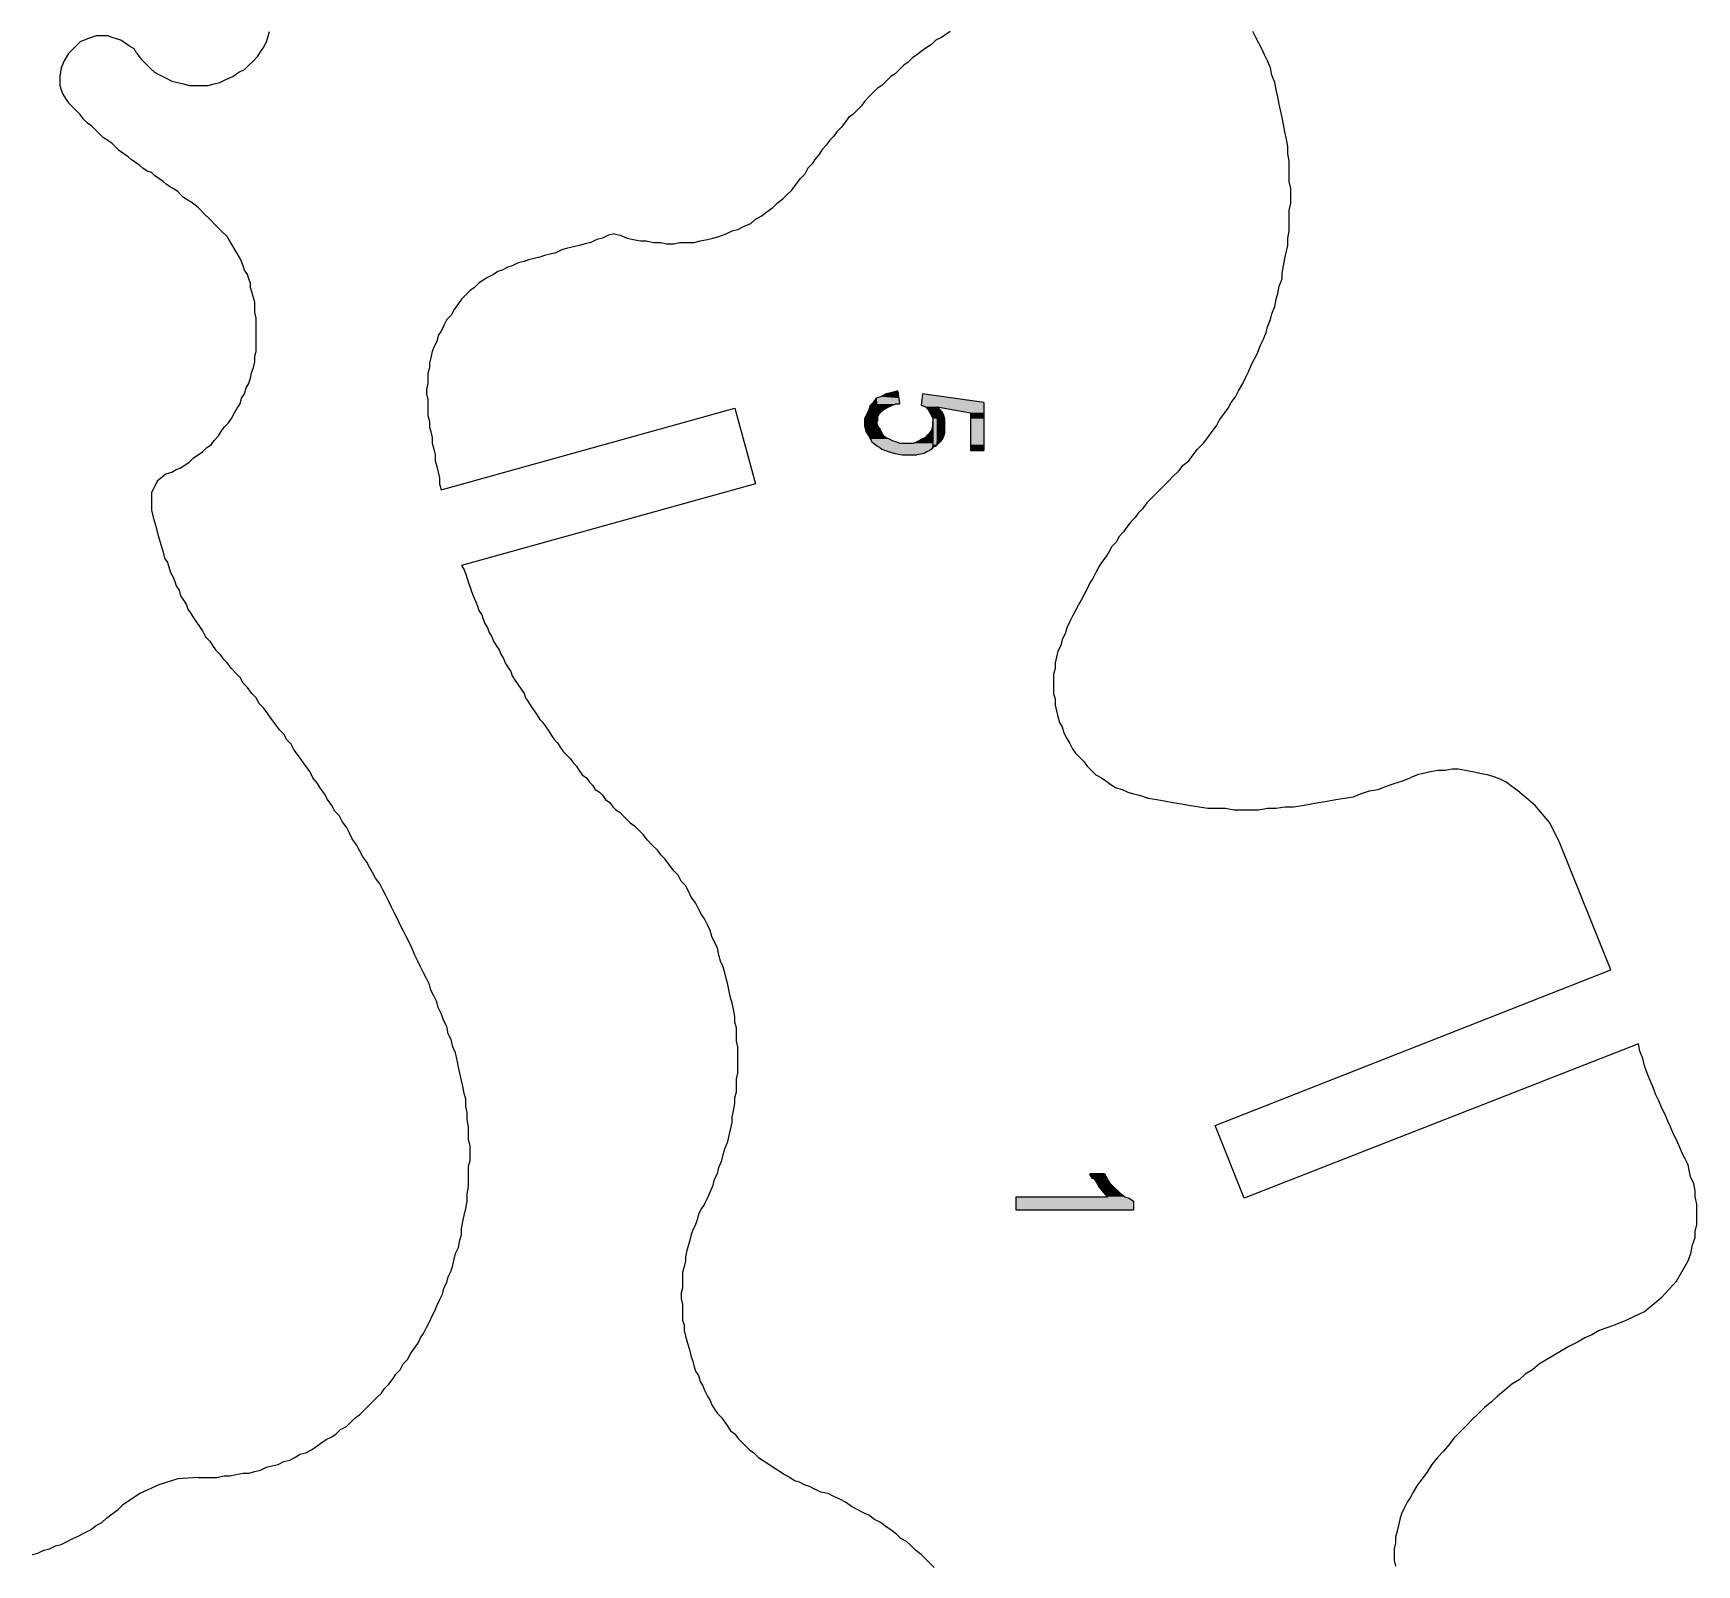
# Model space of a CAD drawing. Extents: x -1063 to 1100, y -467 to 441.
# Drawn here: x 676.8 to 867.3, y -48.8 to 126.7 of the extents above; entities that cross this region are included whole.
import ezdxf

# ---------------------------------------------------------------- set-up
doc = ezdxf.new("R2010")
doc.units = 0
doc.layers.add('H', color=7, linetype='CONTINUOUS')
doc.layers.add('P', color=250, linetype='CONTINUOUS')

# ---------------------------------------------------------------- blocks, each defined once
blk = doc.blocks.new('*U509')
at = {"layer": 'H', "color": 0, "linetype": 'CONTINUOUS'}
for p, q in [((797.8, -3.92), (799.47, -3.92)), ((797.8, -3.92), (797.8, -4.08)), ((797.8, -4.08), (797.88, -4.25)), ((797.88, -4.25), (797.97, -4.42)), ((797.97, -4.42), (798.3, -4.58)), ((798.3, -4.58), (798.8, -5.42)), ((799.8, -6.58), (798.8, -5.42)), ((799.47, -3.92), (799.55, -4.08)), ((799.55, -4.08), (799.63, -4.25)), ((799.63, -4.25), (799.72, -4.42)), ((799.72, -4.42), (799.8, -4.58)), ((799.8, -4.58), (799.8, -5.42)), ((799.8, -5.42), (799.8, -6.58))]:
    blk.add_line(p, q, dxfattribs=at)
for points in [[(797.8, -3.92), (797.8, -3.92), (799.47, -3.92)], [(797.8, -3.92), (797.8, -4.08), (799.55, -4.08)], [(797.8, -4.08), (797.88, -4.25), (799.63, -4.25)], [(797.88, -4.25), (797.97, -4.42), (799.72, -4.42)], [(797.97, -4.42), (798.3, -4.58), (799.8, -4.58)], [(798.3, -4.58), (798.8, -5.42), (799.8, -5.42)]]:
    blk.add_solid(points, dxfattribs=at)
at = {"layer": 'H', "color": 0, "linetype": 'CONTINUOUS', "extrusion": (0, 0, -1)}
for points in [[(-797.8, -3.92), (-799.47, -3.92), (-799.55, -4.08)], [(-797.8, -4.08), (-799.55, -4.08), (-799.63, -4.25)], [(-797.88, -4.25), (-799.63, -4.25), (-799.72, -4.42)], [(-797.97, -4.42), (-799.72, -4.42), (-799.8, -4.58)], [(-798.3, -4.58), (-799.8, -4.58), (-799.8, -5.42)], [(-798.8, -5.42), (-799.8, -5.42), (-799.8, -6.58)]]:
    blk.add_solid(points, dxfattribs=at)
blk = doc.blocks.new('*U510')
at = {"layer": 'H', "color": 0, "linetype": 'CONTINUOUS'}
for p, q in [((799.8, -4.58), (799.8, -5.08)), ((800.13, -5.08), (799.8, -4.58)), ((799.8, -5.08), (799.8, -5.42)), ((799.8, -5.42), (799.8, -6.08)), ((800.13, -5.08), (800.47, -5.42)), ((800.47, -5.42), (801.13, -6.08)), ((789.3, -6.58), (799.8, -6.58)), ((789.3, -6.58), (789.3, -6.75)), ((789.3, -6.75), (789.3, -7.08)), ((789.3, -7.08), (789.3, -8.08)), ((799.8, -6.08), (799.8, -6.58)), ((801.13, -6.08), (801.8, -6.58)), ((801.8, -6.58), (802.3, -6.75)), ((802.3, -6.75), (802.8, -7.08)), ((802.8, -7.08), (802.8, -8.08)), ((789.3, -8.08), (802.8, -8.08))]:
    blk.add_line(p, q, dxfattribs=at)
for points in [[(799.8, -4.58), (799.8, -5.08), (800.13, -5.08)], [(799.8, -5.08), (799.8, -5.42), (800.47, -5.42)], [(799.8, -5.42), (799.8, -6.08), (801.13, -6.08)], [(789.3, -6.58), (789.3, -6.58), (799.8, -6.58)], [(789.3, -6.58), (789.3, -6.75), (802.3, -6.75)], [(789.3, -6.75), (789.3, -7.08), (802.8, -7.08)], [(789.3, -7.08), (789.3, -8.08), (802.8, -8.08)], [(799.8, -6.08), (799.8, -6.58), (801.8, -6.58)], [(789.3, -8.08), (789.3, -8.08), (802.8, -8.08)]]:
    blk.add_solid(points, dxfattribs=at)
at = {"layer": 'H', "color": 0, "linetype": 'CONTINUOUS', "extrusion": (0, 0, -1)}
for points in [[(-799.8, -5.08), (-800.13, -5.08), (-800.47, -5.42)], [(-799.8, -5.42), (-800.47, -5.42), (-801.13, -6.08)], [(-789.3, -6.58), (-801.8, -6.58), (-802.3, -6.75)], [(-789.3, -6.75), (-802.3, -6.75), (-802.8, -7.08)], [(-789.3, -7.08), (-802.8, -7.08), (-802.8, -8.08)], [(-799.8, -6.08), (-801.13, -6.08), (-801.8, -6.58)]]:
    blk.add_solid(points, dxfattribs=at)
blk = doc.blocks.new('*U511')
at = {"layer": 'H', "color": 0, "linetype": 'CONTINUOUS'}
for p, q in [((775.8, 85.75), (775.13, 85.58)), ((775.82, 85.58), (775.8, 85.75)), ((773.8, 85.08), (773.3, 84.92)), ((773.3, 84.92), (773.34, 84.25)), ((773.34, 84.25), (773.35, 84.08)), ((773.35, 84.08), (773.36, 83.92)), ((773.36, 83.92), (773.38, 83.58)), ((774.47, 85.42), (773.8, 85.08)), ((774.8, 83.92), (774.13, 83.58)), ((775.13, 85.58), (774.47, 85.42)), ((775.13, 84.08), (774.8, 83.92)), ((775.63, 84.25), (775.13, 84.08)), ((775.63, 84.25), (775.97, 84.25)), ((775.82, 85.58), (775.84, 85.42)), ((775.84, 85.42), (775.87, 85.08)), ((775.87, 85.08), (775.89, 84.92)), ((775.89, 84.92), (775.97, 84.25)), ((773.38, 83.58), (773.41, 83.08)), ((773.41, 83.08), (773.43, 82.75)), ((773.47, 82.25), (773.43, 82.75)), ((773.63, 83.08), (773.47, 82.75)), ((773.47, 82.75), (773.47, 82.25)), ((774.13, 83.58), (773.63, 83.08))]:
    blk.add_line(p, q, dxfattribs=at)
for points in [[(775.8, 85.75), (775.13, 85.58), (775.82, 85.58)], [(773.8, 85.08), (773.3, 84.92), (775.89, 84.92)], [(773.3, 84.92), (773.34, 84.25), (775.97, 84.25)], [(773.34, 84.25), (773.35, 84.08), (775.13, 84.08)], [(773.35, 84.08), (773.36, 83.92), (774.8, 83.92)], [(773.36, 83.92), (773.38, 83.58), (774.13, 83.58)], [(774.47, 85.42), (773.8, 85.08), (775.87, 85.08)], [(775.13, 85.58), (774.47, 85.42), (775.84, 85.42)], [(775.63, 84.25), (775.63, 84.25), (775.97, 84.25)], [(773.38, 83.58), (773.41, 83.08), (773.63, 83.08)], [(773.41, 83.08), (773.43, 82.75), (773.47, 82.75)]]:
    blk.add_solid(points, dxfattribs=at)
at = {"layer": 'H', "color": 0, "linetype": 'CONTINUOUS', "extrusion": (0, 0, -1)}
for points in [[(-773.3, 84.92), (-775.89, 84.92), (-775.97, 84.25)], [(-773.34, 84.25), (-775.63, 84.25), (-775.13, 84.08)], [(-773.35, 84.08), (-775.13, 84.08), (-774.8, 83.92)], [(-773.36, 83.92), (-774.8, 83.92), (-774.13, 83.58)], [(-773.8, 85.08), (-775.87, 85.08), (-775.89, 84.92)], [(-774.47, 85.42), (-775.84, 85.42), (-775.87, 85.08)], [(-775.13, 85.58), (-775.82, 85.58), (-775.84, 85.42)], [(-773.38, 83.58), (-774.13, 83.58), (-773.63, 83.08)], [(-773.41, 83.08), (-773.63, 83.08), (-773.47, 82.75)], [(-773.43, 82.75), (-773.47, 82.75), (-773.47, 82.25)]]:
    blk.add_solid(points, dxfattribs=at)
blk = doc.blocks.new('*U512')
at = {"layer": 'H', "color": 0, "linetype": 'CONTINUOUS'}
for p, q in [((772.63, 84.08), (772.47, 83.58)), ((772.97, 84.42), (772.63, 84.08)), ((773.3, 84.92), (772.97, 84.42)), ((773.3, 84.42), (773.3, 84.92)), ((773.3, 84.42), (773.3, 84.08)), ((773.3, 84.08), (773.3, 83.58)), ((772.3, 83.25), (771.97, 82.58)), ((771.97, 82.58), (771.97, 82.42)), ((771.97, 82.42), (771.97, 82.25)), ((771.97, 82.25), (771.97, 81.75)), ((772.47, 83.58), (772.3, 83.25)), ((773.3, 83.58), (773.3, 83.25)), ((773.3, 83.25), (773.3, 82.58)), ((773.3, 82.58), (773.3, 82.42)), ((773.3, 82.42), (773.34, 82.25)), ((773.34, 82.25), (773.47, 81.75)), ((779.8, 82.25), (779.8, 81.75)), ((779.8, 81.75), (779.8, 82.25)), ((771.97, 81.75), (772.09, 81.25)), ((772.09, 81.25), (772.13, 81.08)), ((772.13, 81.08), (772.35, 80.75)), ((772.35, 80.75), (772.47, 80.58)), ((772.47, 80.58), (772.55, 80.42)), ((772.55, 80.42), (772.63, 80.25)), ((772.63, 80.25), (772.72, 80.08)), ((772.72, 80.08), (772.8, 79.92)), ((773.47, 81.75), (773.8, 81.25)), ((773.8, 81.25), (773.88, 81.08)), ((773.88, 81.08), (774.05, 80.75)), ((774.05, 80.75), (774.13, 80.58)), ((774.13, 80.58), (774.47, 80.42)), ((774.47, 80.42), (774.8, 80.25)), ((774.8, 80.25), (775.13, 80.08)), ((775.13, 80.08), (775.63, 79.92)), ((778.3, 80.08), (777.97, 79.92)), ((778.63, 80.25), (778.3, 80.08)), ((778.97, 80.42), (778.63, 80.25)), ((779.13, 80.58), (778.97, 80.42)), ((779.3, 80.75), (779.13, 80.58)), ((779.52, 81.08), (779.3, 80.75)), ((779.63, 81.25), (779.52, 81.08)), ((779.8, 81.75), (779.63, 81.25)), ((779.8, 81.25), (779.8, 81.75)), ((779.8, 81.25), (779.8, 81.08)), ((779.8, 81.08), (779.8, 80.75)), ((779.8, 80.75), (779.8, 80.58)), ((779.8, 80.58), (779.8, 80.42)), ((779.8, 80.42), (779.8, 80.25)), ((779.8, 80.25), (779.8, 80.08)), ((779.8, 80.08), (779.8, 79.92)), ((772.8, 79.92), (773.02, 79.75)), ((773.02, 79.75), (773.47, 79.42)), ((773.47, 79.42), (773.72, 79.25)), ((773.72, 79.25), (773.97, 79.08)), ((773.97, 79.08), (774.38, 78.92)), ((774.38, 78.92), (774.8, 78.75)), ((774.8, 78.75), (775.47, 78.58)), ((775.47, 78.58), (776.3, 78.42)), ((775.63, 79.92), (775.97, 79.75)), ((775.97, 79.75), (777.63, 79.75)), ((776.3, 78.42), (777.13, 78.42)), ((777.13, 78.42), (777.97, 78.42)), ((777.97, 79.92), (777.63, 79.75)), ((778.8, 78.58), (777.97, 78.42)), ((779.13, 78.75), (778.8, 78.58)), ((779.47, 78.92), (779.13, 78.75)), ((779.63, 79.08), (779.47, 78.92)), ((779.8, 79.25), (779.63, 79.08)), ((779.8, 79.92), (779.8, 79.75)), ((779.8, 79.75), (779.8, 79.42)), ((779.8, 79.42), (779.8, 79.25))]:
    blk.add_line(p, q, dxfattribs=at)
for points in [[(772.63, 84.08), (772.47, 83.58), (773.3, 83.58)], [(772.97, 84.42), (772.63, 84.08), (773.3, 84.08)], [(773.3, 84.92), (772.97, 84.42), (773.3, 84.42)], [(772.3, 83.25), (771.97, 82.58), (773.3, 82.58)], [(771.97, 82.58), (771.97, 82.42), (773.3, 82.42)], [(771.97, 82.42), (771.97, 82.25), (773.34, 82.25)], [(771.97, 82.25), (771.97, 81.75), (773.47, 81.75)], [(772.47, 83.58), (772.3, 83.25), (773.3, 83.25)], [(779.8, 82.25), (779.8, 81.75), (779.8, 81.75)], [(771.97, 81.75), (772.09, 81.25), (773.8, 81.25)], [(772.09, 81.25), (772.13, 81.08), (773.88, 81.08)], [(772.13, 81.08), (772.35, 80.75), (774.05, 80.75)], [(772.35, 80.75), (772.47, 80.58), (774.13, 80.58)], [(772.47, 80.58), (772.55, 80.42), (774.47, 80.42)], [(772.55, 80.42), (772.63, 80.25), (774.8, 80.25)], [(772.63, 80.25), (772.72, 80.08), (775.13, 80.08)], [(772.72, 80.08), (772.8, 79.92), (775.63, 79.92)], [(778.3, 80.08), (777.97, 79.92), (779.8, 79.92)], [(778.63, 80.25), (778.3, 80.08), (779.8, 80.08)], [(778.97, 80.42), (778.63, 80.25), (779.8, 80.25)], [(779.13, 80.58), (778.97, 80.42), (779.8, 80.42)], [(779.3, 80.75), (779.13, 80.58), (779.8, 80.58)], [(779.52, 81.08), (779.3, 80.75), (779.8, 80.75)], [(779.63, 81.25), (779.52, 81.08), (779.8, 81.08)], [(779.8, 81.75), (779.63, 81.25), (779.8, 81.25)], [(772.8, 79.92), (773.02, 79.75), (775.97, 79.75)], [(773.02, 79.75), (773.47, 79.42), (779.8, 79.42)], [(773.47, 79.42), (773.72, 79.25), (779.8, 79.25)], [(773.72, 79.25), (773.97, 79.08), (779.63, 79.08)], [(773.97, 79.08), (774.38, 78.92), (779.47, 78.92)], [(774.38, 78.92), (774.8, 78.75), (779.13, 78.75)], [(774.8, 78.75), (775.47, 78.58), (778.8, 78.58)], [(775.47, 78.58), (776.3, 78.42), (777.97, 78.42)], [(775.97, 79.75), (775.97, 79.75), (777.63, 79.75)], [(776.3, 78.42), (776.3, 78.42), (777.13, 78.42)], [(777.13, 78.42), (777.13, 78.42), (777.97, 78.42)], [(777.97, 79.92), (777.63, 79.75), (779.8, 79.75)]]:
    blk.add_solid(points, dxfattribs=at)
at = {"layer": 'H', "color": 0, "linetype": 'CONTINUOUS', "extrusion": (0, 0, -1)}
for points in [[(-772.63, 84.08), (-773.3, 84.08), (-773.3, 83.58)], [(-772.97, 84.42), (-773.3, 84.42), (-773.3, 84.08)], [(-771.97, 82.58), (-773.3, 82.58), (-773.3, 82.42)], [(-771.97, 82.42), (-773.3, 82.42), (-773.34, 82.25)], [(-771.97, 82.25), (-773.34, 82.25), (-773.47, 81.75)], [(-772.3, 83.25), (-773.3, 83.25), (-773.3, 82.58)], [(-772.47, 83.58), (-773.3, 83.58), (-773.3, 83.25)], [(-771.97, 81.75), (-773.47, 81.75), (-773.8, 81.25)], [(-772.09, 81.25), (-773.8, 81.25), (-773.88, 81.08)], [(-772.13, 81.08), (-773.88, 81.08), (-774.05, 80.75)], [(-772.35, 80.75), (-774.05, 80.75), (-774.13, 80.58)], [(-772.47, 80.58), (-774.13, 80.58), (-774.47, 80.42)], [(-772.55, 80.42), (-774.47, 80.42), (-774.8, 80.25)], [(-772.63, 80.25), (-774.8, 80.25), (-775.13, 80.08)], [(-772.72, 80.08), (-775.13, 80.08), (-775.63, 79.92)], [(-778.3, 80.08), (-779.8, 80.08), (-779.8, 79.92)], [(-778.63, 80.25), (-779.8, 80.25), (-779.8, 80.08)], [(-778.97, 80.42), (-779.8, 80.42), (-779.8, 80.25)], [(-779.13, 80.58), (-779.8, 80.58), (-779.8, 80.42)], [(-779.3, 80.75), (-779.8, 80.75), (-779.8, 80.58)], [(-779.52, 81.08), (-779.8, 81.08), (-779.8, 80.75)], [(-779.63, 81.25), (-779.8, 81.25), (-779.8, 81.08)], [(-772.8, 79.92), (-775.63, 79.92), (-775.97, 79.75)], [(-773.02, 79.75), (-779.8, 79.75), (-779.8, 79.42)], [(-773.47, 79.42), (-779.8, 79.42), (-779.8, 79.25)], [(-773.72, 79.25), (-779.8, 79.25), (-779.63, 79.08)], [(-773.97, 79.08), (-779.63, 79.08), (-779.47, 78.92)], [(-774.38, 78.92), (-779.47, 78.92), (-779.13, 78.75)], [(-774.8, 78.75), (-779.13, 78.75), (-778.8, 78.58)], [(-775.47, 78.58), (-778.8, 78.58), (-777.97, 78.42)], [(-777.97, 79.92), (-779.8, 79.92), (-779.8, 79.75)]]:
    blk.add_solid(points, dxfattribs=at)
blk = doc.blocks.new('*U513')
at = {"layer": 'H', "color": 0, "linetype": 'CONTINUOUS'}
for p, q in [((780.3, 83.92), (780.3, 83.42)), ((780.8, 83.42), (780.3, 83.92)), ((780.3, 83.42), (780.3, 83.08)), ((780.3, 83.08), (780.3, 82.58)), ((780.3, 82.58), (780.3, 82.25)), ((780.3, 82.25), (780.3, 81.92)), ((780.8, 83.42), (780.97, 83.08)), ((780.97, 83.08), (781.13, 82.58)), ((781.13, 82.58), (781.13, 82.25)), ((781.13, 82.25), (781.13, 81.92)), ((780.3, 81.92), (780.3, 81.58)), ((780.3, 81.58), (780.3, 80.92)), ((780.3, 80.92), (780.3, 80.42)), ((780.3, 80.42), (780.3, 79.92)), ((780.97, 80.42), (780.63, 79.92)), ((781.13, 80.92), (780.97, 80.42)), ((781.13, 81.92), (781.13, 81.58)), ((781.13, 81.58), (781.13, 80.92)), ((780.63, 79.92), (780.3, 79.58)), ((780.3, 79.58), (780.3, 79.92))]:
    blk.add_line(p, q, dxfattribs=at)
for points in [[(780.3, 83.92), (780.3, 83.42), (780.8, 83.42)], [(780.3, 83.42), (780.3, 83.08), (780.97, 83.08)], [(780.3, 83.08), (780.3, 82.58), (781.13, 82.58)], [(780.3, 82.58), (780.3, 82.25), (781.13, 82.25)], [(780.3, 82.25), (780.3, 81.92), (781.13, 81.92)], [(780.3, 81.92), (780.3, 81.58), (781.13, 81.58)], [(780.3, 81.58), (780.3, 80.92), (781.13, 80.92)], [(780.3, 80.92), (780.3, 80.42), (780.97, 80.42)], [(780.3, 80.42), (780.3, 79.92), (780.63, 79.92)]]:
    blk.add_solid(points, dxfattribs=at)
at = {"layer": 'H', "color": 0, "linetype": 'CONTINUOUS', "extrusion": (0, 0, -1)}
for points in [[(-780.3, 83.42), (-780.8, 83.42), (-780.97, 83.08)], [(-780.3, 83.08), (-780.97, 83.08), (-781.13, 82.58)], [(-780.3, 82.58), (-781.13, 82.58), (-781.13, 82.25)], [(-780.3, 82.25), (-781.13, 82.25), (-781.13, 81.92)], [(-780.3, 81.92), (-781.13, 81.92), (-781.13, 81.58)], [(-780.3, 81.58), (-781.13, 81.58), (-781.13, 80.92)], [(-780.3, 80.92), (-781.13, 80.92), (-780.97, 80.42)], [(-780.3, 80.42), (-780.97, 80.42), (-780.63, 79.92)], [(-780.3, 79.92), (-780.63, 79.92), (-780.3, 79.58)]]:
    blk.add_solid(points, dxfattribs=at)
blk = doc.blocks.new('*U514')
at = {"layer": 'H', "color": 0, "linetype": 'CONTINUOUS'}
for p, q in [((778.51, 84.42), (778.47, 84.08)), ((778.47, 84.08), (778.63, 84.08)), ((778.63, 85.42), (778.51, 84.42)), ((785.63, 84.42), (778.63, 85.42)), ((778.63, 84.08), (778.97, 83.92)), ((778.97, 83.92), (779.3, 83.58)), ((780.3, 83.92), (780.3, 83.58)), ((780.3, 83.92), (782.22, 83.58)), ((785.63, 84.42), (785.63, 84.08)), ((785.63, 84.08), (785.63, 83.92)), ((785.63, 83.92), (785.63, 83.58)), ((779.3, 83.58), (779.47, 83.25)), ((779.47, 83.25), (779.63, 82.92)), ((779.63, 82.92), (779.8, 82.58)), ((779.8, 82.58), (779.8, 79.58)), ((780.3, 83.58), (780.3, 83.25)), ((780.3, 83.25), (780.3, 82.92)), ((780.3, 82.92), (780.3, 82.58)), ((780.3, 82.58), (780.3, 79.58)), ((782.22, 83.58), (784.13, 83.25)), ((784.13, 83.25), (784.13, 82.92)), ((784.13, 82.92), (784.13, 82.58)), ((784.13, 82.58), (784.13, 79.58)), ((785.63, 83.58), (785.63, 83.25)), ((785.63, 83.25), (785.63, 82.92)), ((785.63, 82.92), (785.63, 82.58)), ((785.63, 82.58), (785.63, 79.58)), ((779.8, 79.58), (779.8, 79.42)), ((780.13, 79.42), (779.8, 79.25)), ((779.8, 79.25), (779.8, 79.42)), ((780.3, 79.58), (780.13, 79.42)), ((784.13, 79.58), (784.13, 79.42)), ((784.13, 79.42), (784.13, 79.25)), ((784.13, 79.25), (784.13, 78.92)), ((784.13, 78.92), (785.63, 78.92)), ((785.63, 79.58), (785.63, 79.42)), ((785.63, 79.42), (785.63, 79.25)), ((785.63, 79.25), (785.63, 78.92))]:
    blk.add_line(p, q, dxfattribs=at)
for points in [[(778.51, 84.42), (778.47, 84.08), (785.63, 84.08)], [(778.47, 84.08), (778.47, 84.08), (778.63, 84.08)], [(778.63, 85.42), (778.51, 84.42), (785.63, 84.42)], [(778.63, 84.08), (778.97, 83.92), (785.63, 83.92)], [(778.97, 83.92), (779.3, 83.58), (780.3, 83.58)], [(780.3, 83.92), (782.22, 83.58), (785.63, 83.58)], [(779.3, 83.58), (779.47, 83.25), (780.3, 83.25)], [(779.47, 83.25), (779.63, 82.92), (780.3, 82.92)], [(779.63, 82.92), (779.8, 82.58), (780.3, 82.58)], [(779.8, 82.58), (779.8, 79.58), (780.3, 79.58)], [(782.22, 83.58), (784.13, 83.25), (785.63, 83.25)], [(784.13, 83.25), (784.13, 82.92), (785.63, 82.92)], [(784.13, 82.92), (784.13, 82.58), (785.63, 82.58)], [(784.13, 82.58), (784.13, 79.58), (785.63, 79.58)], [(779.8, 79.58), (779.8, 79.42), (780.13, 79.42)], [(784.13, 79.58), (784.13, 79.42), (785.63, 79.42)], [(784.13, 79.42), (784.13, 79.25), (785.63, 79.25)], [(784.13, 79.25), (784.13, 78.92), (785.63, 78.92)], [(784.13, 78.92), (784.13, 78.92), (785.63, 78.92)]]:
    blk.add_solid(points, dxfattribs=at)
at = {"layer": 'H', "color": 0, "linetype": 'CONTINUOUS', "extrusion": (0, 0, -1)}
for points in [[(-778.51, 84.42), (-785.63, 84.42), (-785.63, 84.08)], [(-778.63, 84.08), (-785.63, 84.08), (-785.63, 83.92)], [(-778.97, 83.92), (-780.3, 83.92), (-780.3, 83.58)], [(-780.3, 83.92), (-785.63, 83.92), (-785.63, 83.58)], [(-779.3, 83.58), (-780.3, 83.58), (-780.3, 83.25)], [(-779.47, 83.25), (-780.3, 83.25), (-780.3, 82.92)], [(-779.63, 82.92), (-780.3, 82.92), (-780.3, 82.58)], [(-779.8, 82.58), (-780.3, 82.58), (-780.3, 79.58)], [(-782.22, 83.58), (-785.63, 83.58), (-785.63, 83.25)], [(-784.13, 83.25), (-785.63, 83.25), (-785.63, 82.92)], [(-784.13, 82.92), (-785.63, 82.92), (-785.63, 82.58)], [(-784.13, 82.58), (-785.63, 82.58), (-785.63, 79.58)], [(-779.8, 79.58), (-780.3, 79.58), (-780.13, 79.42)], [(-779.8, 79.42), (-780.13, 79.42), (-779.8, 79.25)], [(-784.13, 79.58), (-785.63, 79.58), (-785.63, 79.42)], [(-784.13, 79.42), (-785.63, 79.42), (-785.63, 79.25)], [(-784.13, 79.25), (-785.63, 79.25), (-785.63, 78.92)]]:
    blk.add_solid(points, dxfattribs=at)

msp = doc.modelspace()

# ---------------------------------------------------------------- linework, layer by layer
at = {"layer": 'P', "color": 0, "linetype": 'CONTINUOUS'}
for points in [[(688.63, 124.42), (688.3, 124.92), (687.8, 125.25), (687.3, 125.58), (686.8, 125.92), (686.3, 126.08), (685.8, 126.25), (685.3, 126.42), (684.8, 126.42), (684.47, 126.42), (683.97, 126.42), (682.97, 126.08), (682.13, 125.75), (681.47, 125.08), (680.8, 124.42), (680.3, 123.58), (679.97, 122.75), (679.8, 121.75), (679.8, 121.25), (679.8, 120.75), (679.97, 120.25), (680.13, 119.75), (680.47, 119.25), (680.8, 118.75), (681.13, 118.42), (681.63, 117.92)], [(688.63, 124.42), (689.13, 123.75), (689.63, 123.25), (690.13, 122.75), (690.63, 122.25), (691.3, 121.92), (691.97, 121.58), (692.63, 121.25), (693.3, 121.08), (693.97, 120.92), (694.63, 120.75), (695.3, 120.75), (696.13, 120.75), (696.8, 120.75), (697.47, 120.92), (698.13, 121.08), (698.8, 121.42), (699.63, 121.75), (700.3, 122.25), (700.97, 122.58), (701.47, 123.08), (701.97, 123.58), (702.47, 124.08), (702.8, 124.58), (703.13, 125.08), (703.47, 125.75), (703.63, 126.25), (703.8, 126.92)], [(781.8, 126.92), (781.3, 126.58), (780.8, 126.25), (780.13, 125.92), (779.63, 125.42), (779.13, 125.08), (778.63, 124.75), (777.97, 124.25), (777.47, 123.92), (776.97, 123.42), (776.47, 123.08), (775.97, 122.58), (775.47, 122.08), (774.97, 121.75), (774.47, 121.25), (773.97, 120.75), (773.47, 120.42), (772.97, 119.92), (772.47, 119.42), (771.97, 118.92), (771.63, 118.42), (771.13, 117.92), (770.63, 117.42), (770.13, 117.08), (769.8, 116.58), (769.3, 115.92), (768.8, 115.42), (768.47, 114.92), (767.97, 114.42), (767.63, 113.92), (767.13, 113.42), (766.8, 112.92), (766.3, 112.25), (765.97, 111.75), (765.47, 111.25), (765.13, 110.58)], [(818.13, 123.58), (817.8, 124.25), (817.47, 124.92), (817.13, 125.58), (816.8, 126.25), (816.47, 126.92)], [(806.8, 75.42), (807.3, 75.92), (807.97, 76.58), (808.47, 77.25), (809.13, 77.75), (809.63, 78.42), (810.13, 79.08), (810.8, 79.75), (811.3, 80.42), (811.8, 81.08), (812.3, 81.75), (812.63, 82.42), (813.13, 83.08), (813.63, 83.75), (813.97, 84.42), (814.47, 85.08), (814.8, 85.75), (815.3, 86.58), (815.63, 87.25), (815.97, 87.92), (816.3, 88.75), (816.63, 89.42), (816.97, 90.08), (817.3, 90.92), (817.63, 91.58), (817.97, 92.42), (818.13, 93.08), (818.47, 93.92), (818.63, 94.58), (818.97, 95.42), (819.13, 96.25), (819.3, 96.92), (819.47, 97.75), (819.8, 98.58), (819.8, 99.25), (819.97, 100.08), (820.13, 100.92), (820.3, 101.75), (820.47, 102.42), (820.47, 103.25), (820.63, 104.08), (820.63, 104.92), (820.63, 105.75), (820.63, 106.42), (820.8, 107.25), (820.8, 108.08), (820.8, 108.92), (820.63, 109.75), (820.63, 110.58), (820.63, 111.42), (820.63, 112.08), (820.47, 112.92), (820.47, 113.75), (820.3, 114.58), (820.13, 115.42), (819.97, 116.25), (819.8, 117.08), (819.63, 117.92), (819.47, 118.58), (819.3, 119.42), (819.13, 120.25), (818.97, 121.08), (818.63, 121.92), (818.47, 122.75), (818.13, 123.58)], [(691.97, 76.25), (692.63, 76.42), (693.13, 76.75), (693.63, 76.92), (694.13, 77.25), (694.63, 77.58), (695.13, 78.08), (695.63, 78.42), (696.13, 78.75), (696.63, 79.25), (697.13, 79.58), (697.47, 80.08), (697.97, 80.58), (698.3, 81.08), (698.63, 81.58), (699.13, 82.08), (699.47, 82.58), (699.8, 83.25), (700.13, 83.75), (700.47, 84.25), (700.63, 84.92), (700.97, 85.42), (701.13, 86.08), (701.47, 86.58), (701.63, 87.25), (701.8, 87.92), (701.97, 88.42), (702.13, 89.08), (702.13, 89.75), (702.3, 90.25), (702.3, 90.92), (702.3, 91.42), (702.3, 92.08), (702.3, 92.75), (702.3, 93.42), (702.3, 94.08), (702.13, 94.75), (702.13, 95.25), (702.13, 95.92), (701.97, 96.42), (701.8, 97.08), (701.63, 97.58), (701.63, 98.08), (701.47, 98.58), (701.3, 99.08), (700.97, 99.58), (700.8, 100.08), (700.63, 100.58), (700.47, 100.92), (699.97, 101.75), (699.47, 102.58), (698.97, 103.42), (698.3, 104.08), (697.63, 104.75), (696.97, 105.42), (696.3, 106.08), (695.63, 106.75), (694.8, 107.42), (694.47, 107.58), (693.97, 107.92), (693.63, 108.25), (693.3, 108.58), (692.8, 108.92), (692.47, 109.08), (691.97, 109.42), (691.63, 109.75), (691.13, 110.08), (690.63, 110.42), (690.3, 110.75), (689.8, 110.92), (689.3, 111.25), (688.97, 111.58), (688.47, 111.92), (687.97, 112.25), (687.63, 112.58), (687.13, 112.92), (686.63, 113.25), (686.13, 113.75), (685.8, 114.08), (685.3, 114.42), (684.8, 114.75), (684.3, 115.25), (683.97, 115.58), (683.47, 116.08), (682.97, 116.42), (682.47, 116.92), (682.13, 117.42), (681.63, 117.92)], [(743.3, 103.75), (743.97, 103.58), (744.8, 103.25), (745.47, 103.08), (746.3, 102.92), (746.97, 102.92), (747.8, 102.75), (748.63, 102.75), (749.3, 102.58), (750.13, 102.58), (750.8, 102.75), (751.63, 102.75), (752.47, 102.75), (753.13, 102.92), (753.97, 103.08), (754.63, 103.25), (755.3, 103.42), (756.13, 103.75), (756.8, 104.08), (757.47, 104.25), (758.13, 104.58), (758.97, 104.92), (759.47, 105.42), (760.13, 105.75), (760.8, 106.25), (761.47, 106.75), (761.97, 107.25), (762.63, 107.75), (763.13, 108.25), (763.63, 108.75), (764.13, 109.42), (764.63, 110.08), (765.13, 110.58)], [(743.3, 103.75), (742.63, 103.58), (741.97, 103.25), (741.3, 103.08), (740.63, 102.75), (739.97, 102.58), (739.3, 102.42), (738.63, 102.25), (737.97, 102.08), (737.3, 101.92), (736.63, 101.58), (735.97, 101.42), (735.3, 101.25), (734.8, 101.08), (734.13, 100.92), (733.47, 100.75), (732.97, 100.58), (732.3, 100.42), (731.63, 100.08), (731.13, 99.92), (730.47, 99.58), (729.97, 99.42), (729.47, 99.08), (728.8, 98.75), (728.3, 98.42), (727.8, 98.08), (727.3, 97.58), (726.8, 97.25), (726.3, 96.75), (725.8, 96.25), (725.47, 95.75), (724.97, 95.08), (724.63, 94.42), (724.13, 93.92), (723.8, 93.25), (723.47, 92.58), (723.13, 92.08), (722.97, 91.42), (722.63, 90.75), (722.47, 90.25), (722.3, 89.58), (722.13, 88.92), (722.13, 88.42), (721.97, 87.75), (721.97, 87.08), (721.97, 86.58), (721.8, 85.92), (721.8, 85.42), (721.97, 84.75), (721.97, 84.08), (721.97, 83.42), (721.97, 82.92), (722.13, 82.25), (722.13, 81.58), (722.3, 81.08), (722.47, 80.42), (722.47, 79.75), (722.63, 79.08), (722.8, 78.42), (722.8, 77.75), (722.97, 77.08), (723.13, 76.42), (723.3, 75.75), (723.3, 75.08), (723.47, 74.42), (757.13, 83.75), (759.47, 75.08), (725.8, 65.75), (726.13, 65.25), (726.3, 64.75), (726.47, 64.25), (726.63, 63.75), (726.8, 63.25), (726.97, 62.75), (727.13, 62.25), (727.47, 61.58), (727.63, 61.08), (727.8, 60.58), (728.13, 60.08), (728.3, 59.58), (728.47, 59.08), (728.8, 58.58), (728.97, 58.08), (729.3, 57.58), (729.47, 57.08), (729.8, 56.58), (730.13, 56.08), (730.3, 55.58), (730.63, 55.08), (730.8, 54.58), (731.13, 54.08), (731.47, 53.58), (731.63, 53.08), (731.97, 52.58), (732.3, 52.08), (732.63, 51.58), (732.97, 51.08), (733.13, 50.58), (733.47, 50.08), (733.8, 49.58), (734.13, 49.08), (734.47, 48.58), (734.8, 48.08), (735.13, 47.75), (735.47, 47.25), (735.8, 46.75), (736.13, 46.25), (736.47, 45.75), (736.8, 45.42), (737.13, 44.92), (737.47, 44.42), (737.8, 44.08), (738.3, 43.58), (738.63, 43.08), (738.97, 42.75), (739.3, 42.25), (739.63, 41.75), (740.13, 41.42), (740.47, 40.92), (740.8, 40.58), (741.13, 40.08), (741.63, 39.75), (741.97, 39.42), (742.3, 38.92), (742.8, 38.58), (743.13, 38.08), (743.47, 37.75), (743.97, 37.42), (744.3, 37.08), (744.8, 36.58), (745.13, 36.25), (745.63, 35.92)], [(691.97, 76.25), (690.97, 75.42), (690.3, 74.08), (690.3, 72.75)], [(806.8, 75.42), (806.3, 74.92), (805.8, 74.42), (805.3, 73.92), (804.8, 73.42), (804.3, 72.92), (803.8, 72.25), (803.3, 71.75), (802.97, 71.25), (802.47, 70.75), (801.97, 70.08), (801.63, 69.58), (801.13, 69.08), (800.8, 68.42), (800.3, 67.92), (799.97, 67.25), (799.63, 66.75), (799.13, 66.08), (798.8, 65.58), (798.47, 64.92), (798.13, 64.25), (797.8, 63.75), (797.47, 63.08), (797.13, 62.42), (796.8, 61.75), (796.47, 61.25), (796.13, 60.58), (795.8, 59.92), (795.47, 59.25), (795.13, 58.58), (794.97, 57.92), (794.63, 57.25), (794.47, 56.58)], [(690.3, 72.75), (690.3, 72.08), (690.47, 71.42), (690.63, 70.75), (690.8, 70.25), (690.97, 69.58), (691.13, 68.92), (691.3, 68.42), (691.47, 67.75), (691.63, 67.25), (691.8, 66.58), (692.13, 66.08), (692.3, 65.58), (692.47, 64.92), (692.8, 64.42), (692.97, 63.92), (693.13, 63.42), (693.47, 62.92), (693.63, 62.25), (693.97, 61.75), (694.3, 61.25), (694.47, 60.75), (694.8, 60.25), (695.13, 59.75), (695.47, 59.25), (695.8, 58.75), (696.13, 58.25), (696.47, 57.58), (696.97, 57.08), (697.3, 56.58), (697.63, 56.08), (698.13, 55.58), (698.47, 55.08)], [(794.47, 56.58), (794.13, 55.92), (793.97, 55.25), (793.8, 54.58), (793.8, 53.92), (793.63, 53.25), (793.63, 52.58), (793.63, 51.92), (793.63, 51.08), (793.8, 50.42), (793.8, 49.75), (793.97, 49.08), (794.13, 48.42), (794.3, 47.75), (794.63, 47.25), (794.8, 46.58), (795.13, 45.92), (795.47, 45.42), (795.8, 44.75), (796.13, 44.25), (796.63, 43.75), (797.13, 43.25), (797.47, 42.75), (797.97, 42.25), (798.47, 41.75), (799.13, 41.42), (799.63, 41.08), (800.3, 40.58), (800.8, 40.25), (801.47, 40.08), (802.13, 39.75), (802.8, 39.58), (803.47, 39.42)], [(695.63, -38.75), (696.47, -38.75), (697.13, -38.75), (697.8, -38.75), (698.63, -38.58), (699.3, -38.58), (699.97, -38.42), (700.8, -38.25), (701.47, -38.25), (702.13, -38.08), (702.8, -37.92), (703.47, -37.58), (704.13, -37.42), (704.8, -37.25), (705.47, -36.92), (706.13, -36.75), (706.8, -36.42), (707.3, -36.08), (707.97, -35.92), (708.63, -35.58), (709.13, -35.25), (709.8, -34.75), (710.3, -34.42), (710.97, -34.08), (711.47, -33.75), (711.97, -33.25), (712.63, -32.92), (713.13, -32.42), (713.63, -31.92), (714.13, -31.58), (714.63, -31.08), (715.13, -30.58), (715.63, -30.08), (716.13, -29.58), (716.63, -29.08), (716.97, -28.58), (717.47, -28.08), (717.97, -27.42), (718.3, -26.92), (718.8, -26.42), (719.13, -25.75), (719.63, -25.25), (719.97, -24.58), (720.3, -24.08), (720.8, -23.42), (721.13, -22.75), (721.47, -22.25), (721.8, -21.58), (722.13, -20.92), (722.47, -20.25), (722.8, -19.58), (722.97, -19.08), (723.3, -18.42), (723.63, -17.75), (723.8, -17.08), (724.13, -16.42), (724.3, -15.75), (724.63, -15.08), (724.8, -14.42), (724.97, -13.75), (725.13, -13.08), (725.47, -12.42), (725.63, -11.58), (725.8, -10.92), (725.8, -10.25), (725.97, -9.42), (726.13, -8.75), (726.3, -7.92), (726.47, -7.08), (726.47, -6.25), (726.63, -5.42), (726.63, -4.75), (726.63, -3.92), (726.63, -3.08), (726.8, -2.42), (726.8, -1.58), (726.8, -0.75), (726.63, -0.08), (726.63, 0.75), (726.63, 1.42), (726.47, 2.25), (726.47, 3.08), (726.3, 3.75), (726.3, 4.58), (726.13, 5.25), (725.97, 6.08), (725.8, 6.75), (725.63, 7.58), (725.47, 8.25), (725.3, 9.08), (725.13, 9.92), (724.8, 10.58), (724.63, 11.42), (724.3, 12.08), (724.13, 12.92), (723.8, 13.58), (723.47, 14.42), (723.13, 15.08), (722.97, 15.75), (722.63, 16.42), (722.3, 17.08), (722.13, 17.75), (721.8, 18.42), (721.47, 19.08), (721.13, 19.75), (720.8, 20.42), (720.47, 21.08), (720.13, 21.92), (719.8, 22.58), (719.47, 23.25), (719.13, 23.92), (718.8, 24.58), (718.47, 25.25), (718.13, 25.92), (717.8, 26.58), (717.47, 27.25), (717.13, 27.92), (716.8, 28.58), (716.47, 29.25), (715.97, 29.92), (715.63, 30.58), (715.3, 31.08), (714.97, 31.75), (714.47, 32.42), (714.13, 33.08), (713.8, 33.75), (713.3, 34.42), (712.97, 35.08), (712.63, 35.75), (712.13, 36.42), (711.8, 37.08), (711.3, 37.58), (710.97, 38.25), (710.47, 38.92), (710.13, 39.58), (709.63, 40.25), (709.3, 40.75), (708.8, 41.42), (708.47, 42.08), (707.97, 42.75), (707.63, 43.25), (707.13, 43.92), (706.63, 44.58), (706.3, 45.25), (705.8, 45.75), (705.47, 46.42), (704.97, 46.92), (704.47, 47.58), (703.97, 48.25), (703.63, 48.75), (703.13, 49.42), (702.63, 49.92), (702.3, 50.58), (701.8, 51.08), (701.3, 51.75), (700.8, 52.25), (700.47, 52.92), (699.97, 53.42), (699.47, 53.92), (698.97, 54.58), (698.47, 55.08)], [(858.8, -20.92), (861.3, -19.75), (863.3, -18.08), (864.97, -16.25), (866.3, -13.92), (866.63, -13.08), (866.8, -12.08), (867.13, -11.25), (867.13, -10.58), (867.3, -9.75), (867.3, -8.92), (867.3, -8.08), (867.3, -7.42), (867.13, -6.58), (867.13, -5.92), (866.97, -5.08), (866.63, -4.42), (866.47, -3.75), (866.3, -2.92), (865.97, -2.25), (865.63, -1.58), (865.3, -0.75), (864.97, -0.08), (864.63, 0.58), (864.3, 1.42), (863.97, 2.08), (863.63, 2.92), (863.3, 3.58), (862.97, 4.42), (862.63, 5.08), (862.3, 5.92), (861.97, 6.75), (861.63, 7.58), (861.3, 8.42), (861.13, 9.25), (860.8, 10.08), (860.63, 10.92), (815.47, -6.75), (812.13, 1.58), (857.47, 19.42), (851.63, 33.92), (850.47, 36.25), (848.8, 38.25), (846.8, 39.92), (846.13, 40.42), (845.47, 40.92), (844.8, 41.25), (843.97, 41.58), (843.3, 41.75), (842.47, 41.92), (841.63, 42.08), (840.8, 42.25), (839.97, 42.42), (839.3, 42.42), (838.47, 42.25), (837.63, 42.25), (836.8, 42.08), (835.97, 41.92), (835.3, 41.75), (834.47, 41.42)], [(803.47, 39.42), (804.47, 39.08), (805.47, 38.92), (806.47, 38.75), (807.3, 38.58), (808.3, 38.42), (809.3, 38.25), (810.3, 38.08), (811.3, 37.92), (812.3, 37.92), (813.3, 37.92), (814.3, 37.75), (815.13, 37.75), (816.13, 37.75), (817.13, 37.75), (818.13, 37.92), (819.13, 37.92), (820.13, 38.08), (821.13, 38.08), (822.13, 38.25), (823.13, 38.42), (823.97, 38.58), (824.97, 38.75), (825.97, 38.92), (826.97, 39.08), (827.97, 39.25), (828.8, 39.58), (829.8, 39.92), (830.8, 40.08), (831.63, 40.42), (832.63, 40.75), (833.63, 41.08), (834.47, 41.42)], [(753.63, -7.42), (753.97, -6.75), (754.3, -6.08), (754.63, -5.25), (754.8, -4.58), (755.13, -3.92), (755.3, -3.25), (755.63, -2.42), (755.8, -1.75), (755.97, -1.08), (756.3, -0.25), (756.47, 0.42), (756.63, 1.08), (756.8, 1.92), (756.8, 2.58), (756.97, 3.25), (757.13, 4.08), (757.13, 4.75), (757.3, 5.42), (757.3, 6.25), (757.3, 6.92), (757.47, 7.58), (757.47, 8.42), (757.47, 9.08), (757.47, 9.75), (757.47, 10.58), (757.3, 11.25), (757.3, 11.92), (757.3, 12.75), (757.13, 13.42), (757.13, 14.08), (756.97, 14.92), (756.8, 15.58), (756.63, 16.25), (756.47, 16.92), (756.3, 17.75), (756.13, 18.42), (755.97, 19.08), (755.8, 19.75), (755.47, 20.42), (755.3, 21.08), (755.13, 21.92), (754.8, 22.58), (754.47, 23.25), (754.3, 23.92), (753.97, 24.58), (753.63, 25.25), (753.3, 25.75), (752.97, 26.42), (752.63, 27.08), (752.13, 27.75), (751.8, 28.42), (751.47, 29.08), (750.97, 29.58), (750.63, 30.25), (750.13, 30.75), (749.63, 31.42), (749.13, 32.08), (748.63, 32.58), (748.3, 33.08), (747.63, 33.75), (747.13, 34.25), (746.63, 34.92), (746.13, 35.42), (745.63, 35.92)], [(753.63, -7.42), (753.3, -7.92), (752.97, -8.58), (752.8, -9.25), (752.63, -9.75), (752.3, -10.42), (752.13, -10.92), (751.97, -11.58), (751.8, -12.08), (751.63, -12.75), (751.47, -13.42), (751.47, -13.92), (751.3, -14.58), (751.13, -15.25), (751.13, -15.75), (751.13, -16.42), (751.13, -17.08), (750.97, -17.58), (750.97, -18.25), (751.13, -18.92), (751.13, -19.42), (751.13, -20.08), (751.13, -20.75), (751.3, -21.25), (751.3, -21.92), (751.47, -22.58), (751.63, -23.08), (751.8, -23.75), (751.97, -24.25), (752.13, -24.92), (752.3, -25.42), (752.47, -26.08), (752.63, -26.58), (752.97, -27.08), (753.13, -27.75), (753.47, -28.25), (753.63, -28.75), (753.97, -29.42), (754.3, -29.92), (754.47, -30.42), (754.8, -30.92), (755.13, -31.42), (755.63, -31.92), (755.97, -32.42), (756.3, -32.92), (756.63, -33.42), (757.13, -33.75), (757.47, -34.25), (757.97, -34.75), (758.3, -35.08), (758.8, -35.58), (759.3, -35.92), (759.8, -36.42), (760.3, -36.75), (760.8, -37.08), (761.3, -37.42), (761.8, -37.75), (762.3, -38.08), (762.8, -38.42), (763.47, -38.75), (763.97, -39.08), (764.47, -39.25), (765.13, -39.58), (765.63, -39.75), (766.3, -40.08)], [(858.8, -20.92), (857.97, -21.25), (857.13, -21.58), (856.13, -21.92), (855.3, -22.42), (854.47, -22.75), (853.63, -23.25), (852.63, -23.75), (851.8, -24.25), (850.97, -24.75), (850.13, -25.25), (849.3, -25.75), (848.47, -26.42), (847.63, -26.92), (846.97, -27.58), (846.13, -28.08), (845.3, -28.75), (844.47, -29.42), (843.8, -30.08), (842.97, -30.75), (842.3, -31.42), (841.63, -32.08), (840.97, -32.75), (840.13, -33.58), (839.47, -34.25), (838.97, -34.92), (838.3, -35.75), (837.63, -36.42), (836.97, -37.25), (836.47, -38.08), (835.97, -38.75), (835.3, -39.58), (834.8, -40.42)], [(695.63, -38.75), (693.3, -38.92), (691.13, -39.58), (688.97, -40.58), (686.97, -41.92)], [(676.63, -47.58), (677.3, -47.42), (677.97, -47.08), (678.63, -46.92), (679.3, -46.58), (679.97, -46.42), (680.63, -46.08), (681.3, -45.75), (681.97, -45.42), (682.63, -45.08), (683.3, -44.75), (683.97, -44.25), (684.63, -43.92), (685.13, -43.42), (685.8, -42.92), (686.47, -42.42), (686.97, -41.92)], [(779.97, -49.08), (779.47, -48.58), (778.97, -48.08), (778.47, -47.58), (777.8, -47.08), (777.3, -46.58), (776.8, -46.08), (776.13, -45.75), (775.63, -45.25), (774.97, -44.75), (774.47, -44.42), (773.8, -43.92), (773.13, -43.58), (772.47, -43.08), (771.8, -42.75), (771.13, -42.42), (770.47, -42.08), (769.8, -41.58), (769.13, -41.25), (768.47, -40.92), (767.8, -40.58), (766.97, -40.42), (766.3, -40.08)], [(834.8, -40.42), (834.47, -41.08), (834.13, -41.58), (833.8, -42.25), (833.47, -42.92), (833.3, -43.58), (833.13, -44.25), (832.97, -44.92), (832.8, -45.58), (832.8, -46.25), (832.63, -46.92), (832.63, -47.58), (832.63, -48.25), (832.8, -48.92)]]:
    msp.add_lwpolyline(points, dxfattribs=at)

# ---------------------------------------------------------------- block references
at = {"layer": 'H', "color": 0, "linetype": 'CONTINUOUS'}
for name in ['*U511', '*U512', '*U514', '*U513', '*U510', '*U509']:
    msp.add_blockref(name, (0, 0), dxfattribs=at)

doc.saveas('drawing.dxf')
